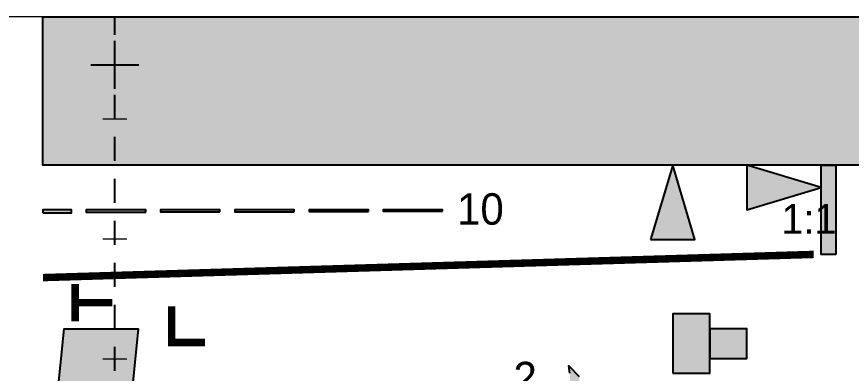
# Model space of a CAD drawing. Header units: millimetres. Extents: x 0 to 420, y 0 to 297.
# Drawn here: x 164.9 to 304, y 237.6 to 297 of the extents above; entities that cross this region are included whole.
import ezdxf

# ---------------------------------------------------------------- set-up
doc = ezdxf.new("R2010")
doc.units = ezdxf.units.MM
for name, color, linetype in [('CENTER', 7, 'Continuous'), ('FRAME', 7, 'Continuous'), ('GLUE', 1, 'Continuous'), ('LABELS', 7, 'Continuous'), ('PERIPHERY', 7, 'Continuous'), ('SFR', 7, 'Continuous')]:
    doc.layers.add(name, color=color, linetype=linetype)

msp = doc.modelspace()

# ---------------------------------------------------------------- hatches: boundary and pattern name
at = {"layer": 'CENTER', "true_color": 0x000000}
h = msp.add_hatch(color=7, dxfattribs=at)
h.dxf.hatch_style = 1
h.paths.add_polyline_path([(169.25, 264.33), (174.01, 264.33), (174.01, 264.82), (169.25, 264.82), (169.25, 264.33)])
h = msp.add_hatch(color=7, dxfattribs=at)
h.dxf.hatch_style = 1
h.paths.add_polyline_path([(186.38, 264.42), (186.38, 264.82), (176.48, 264.82), (176.48, 264.42), (186.38, 264.42)])
h = msp.add_hatch(color=7, dxfattribs=at)
h.dxf.hatch_style = 1
h.paths.add_polyline_path([(198.76, 264.47), (198.76, 264.82), (188.86, 264.82), (188.86, 264.47), (198.76, 264.47)])
h = msp.add_hatch(color=7, dxfattribs=at)
h.dxf.hatch_style = 1
h.paths.add_polyline_path([(211.13, 264.52), (211.13, 264.82), (201.23, 264.82), (201.23, 264.52), (211.13, 264.52)])
h = msp.add_hatch(color=7, dxfattribs=at)
h.dxf.hatch_style = 1
h.paths.add_polyline_path([(223.51, 264.55), (223.51, 264.82), (213.61, 264.82), (213.61, 264.55), (223.51, 264.55)])
h = msp.add_hatch(color=7, dxfattribs=at)
h.dxf.hatch_style = 1
h.paths.add_polyline_path([(235.88, 264.58), (235.88, 264.82), (225.98, 264.82), (225.98, 264.58), (235.88, 264.58)])
at = {"layer": 'FRAME', "true_color": 0x000000}
h = msp.add_hatch(color=7, dxfattribs=at)
h.dxf.hatch_style = 1
h.paths.add_polyline_path([(169.25, 297), (420, 297), (420, 272.25), (169.25, 272.25), (169.25, 297)])
h = msp.add_hatch(color=7, dxfattribs=at)
h.dxf.hatch_style = 1
h.paths.add_polyline_path([(270.53, 259.87), (277.96, 259.87), (274.25, 272.25), (270.53, 259.87)])
h = msp.add_hatch(color=7, dxfattribs=at)
h.dxf.hatch_style = 1
h.paths.add_polyline_path([(286.62, 272.25), (286.62, 264.82), (299, 268.54), (286.62, 272.25)])
h = msp.add_hatch(color=7, dxfattribs=at)
h.dxf.hatch_style = 1
h.paths.add_polyline_path([(301.47, 257.4), (299, 257.4), (299, 272.25), (301.47, 272.25), (301.47, 257.4)])
h = msp.add_hatch(color=7, dxfattribs=at)
h.dxf.hatch_style = 1
h.paths.add_polyline_path([(274.25, 237.6), (280.43, 237.6), (280.43, 247.5), (274.25, 247.5), (274.25, 237.6)])
h = msp.add_hatch(color=7, dxfattribs=at)
h.dxf.hatch_style = 1
h.paths.add_polyline_path([(280.43, 240.07), (286.62, 240.07), (286.62, 245.02), (280.43, 245.02), (280.43, 240.07)])
at = {"layer": 'PERIPHERY', "true_color": 0x000000}
h = msp.add_hatch(color=7, dxfattribs=at)
h.dxf.hatch_style = 1
h.paths.add_polyline_path([(258.67, 237.09), (258.71, 236), (258.58, 234.55), (258.42, 233.67), (258.09, 232.42), (257.81, 231.64), (257.36, 230.52), (257.03, 229.81), (256.48, 228.77), (256.11, 228.1), (255.51, 227.12), (254.47, 225.54), (253.38, 224.01), (252.26, 222.5), (251.1, 221.03), (249.92, 219.59), (248.72, 218.16), (247.52, 216.74), (246.29, 215.34), (245.06, 213.95), (243.82, 212.56), (242.57, 211.19), (241.32, 209.81), (240.06, 208.45), (238.79, 207.09), (237.52, 205.73), (237.23, 206.02), (238.48, 207.4), (239.74, 208.77), (240.99, 210.14), (242.22, 211.54), (243.45, 212.93), (244.67, 214.34), (245.88, 215.75), (247.08, 217.18), (248.26, 218.63), (249.42, 220.09), (250.56, 221.57), (251.67, 223.09), (252.75, 224.64), (253.77, 226.24), (254.73, 227.9), (255.27, 228.94), (255.61, 229.65), (256.08, 230.75), (256.36, 231.52), (256.72, 232.74), (256.92, 233.59), (257.12, 234.96), (257.18, 235.95), (257.11, 237.6), (256.92, 238.84), (258.67, 237.09)])
at = {"layer": 'SFR', "true_color": 0x000000}
h = msp.add_hatch(color=7, dxfattribs=at)
h.dxf.hatch_style = 1
h.paths.add_polyline_path([(169.25, 209.78), (172.77, 245.02), (185.15, 245.02), (177.72, 170.77), (169.25, 170.77), (169.25, 209.78)])

# ---------------------------------------------------------------- linework, layer by layer
at = {"layer": 'CENTER', "color": 250}
for points in [[(169.25, 264.33), (174.01, 264.33), (174.01, 264.82), (169.25, 264.82), (169.25, 264.33)], [(186.38, 264.42), (186.38, 264.82), (176.48, 264.82), (176.48, 264.42), (186.38, 264.42)], [(198.76, 264.47), (198.76, 264.82), (188.86, 264.82), (188.86, 264.47), (198.76, 264.47)], [(211.13, 264.52), (211.13, 264.82), (201.23, 264.82), (201.23, 264.52), (211.13, 264.52)], [(223.51, 264.55), (223.51, 264.82), (213.61, 264.82), (213.61, 264.55), (223.51, 264.55)], [(235.88, 264.58), (235.88, 264.82), (225.98, 264.82), (225.98, 264.58), (235.88, 264.58)]]:
    msp.add_lwpolyline(points, close=True, dxfattribs=at)
at = {"layer": 'CENTER', "color": 250, "true_color": 0x000000}
for points in [[(169.25, 264.82), (169.25, 264.33), (174.01, 264.33)], [(174.01, 264.33), (174.01, 264.82), (169.25, 264.82)], [(176.48, 264.42), (186.38, 264.42), (186.38, 264.82)], [(186.38, 264.82), (176.48, 264.82), (176.48, 264.42)], [(188.86, 264.47), (198.76, 264.47), (198.76, 264.82)], [(198.76, 264.82), (188.86, 264.82), (188.86, 264.47)], [(201.23, 264.52), (211.13, 264.52), (211.13, 264.82)], [(211.13, 264.82), (201.23, 264.82), (201.23, 264.52)], [(213.61, 264.55), (223.51, 264.55), (223.51, 264.82)], [(223.51, 264.82), (213.61, 264.82), (213.61, 264.55)], [(225.98, 264.58), (235.88, 264.58), (235.88, 264.82)], [(235.88, 264.82), (225.98, 264.82), (225.98, 264.58)]]:
    msp.add_solid(points, dxfattribs=at)
at = {"layer": 'FRAME', "color": 250}
for points in [[(169.25, 297), (420, 297), (420, 272.25), (169.25, 272.25), (169.25, 297)], [(270.53, 259.87), (277.96, 259.87), (274.25, 272.25), (270.53, 259.87)], [(286.62, 272.25), (286.62, 264.82), (299, 268.54), (286.62, 272.25)], [(301.47, 257.4), (299, 257.4), (299, 272.25), (301.47, 272.25), (301.47, 257.4)], [(274.25, 237.6), (280.43, 237.6), (280.43, 247.5), (274.25, 247.5), (274.25, 237.6)], [(280.43, 240.07), (286.62, 240.07), (286.62, 245.02), (280.43, 245.02), (280.43, 240.07)]]:
    msp.add_lwpolyline(points, close=True, dxfattribs=at)
at = {"layer": 'FRAME', "color": 250, "true_color": 0x000000}
for points in [[(169.25, 297), (169.25, 272.25), (420, 272.25)], [(420, 272.25), (420, 297), (169.25, 297)], [(270.53, 259.87), (277.96, 259.87), (274.25, 272.25)], [(286.62, 272.25), (286.62, 264.82), (299, 268.54)], [(301.47, 257.4), (301.47, 272.25), (299, 272.25)], [(299, 272.25), (299, 257.4), (301.47, 257.4)], [(274.25, 247.5), (274.25, 237.6), (280.43, 237.6)], [(280.43, 237.6), (280.43, 247.5), (274.25, 247.5)], [(280.43, 245.02), (280.43, 240.07), (286.62, 240.07)], [(286.62, 240.07), (286.62, 245.02), (280.43, 245.02)]]:
    msp.add_solid(points, dxfattribs=at)
at = {"layer": 'GLUE', "color": 1, "lineweight": 25}
for p, q in [((181.25, 294), (181.25, 297)), ((181.25, 285), (181.25, 293)), ((181.25, 287), (181.25, 291)), ((177.25, 289), (185.25, 289)), ((181.25, 280), (181.25, 284)), ((181.25, 273), (181.25, 277)), ((181.25, 266), (181.25, 270)), ((181.25, 259), (181.25, 263)), ((181.25, 252), (181.25, 256)), ((181.25, 245), (181.25, 249)), ((181.25, 238), (181.25, 242))]:
    msp.add_line(p, q, dxfattribs=at)
at = {"layer": 'GLUE', "color": 1, "lineweight": 18}
for p, q in [((179.25, 280), (183.25, 280)), ((179.25, 260), (183.25, 260)), ((179.25, 240), (183.25, 240))]:
    msp.add_line(p, q, dxfattribs=at)
msp.add_lwpolyline([(0, 0), (420, 0), (420, 297), (0, 297), (0, 0)], dxfattribs=at)
at = {"layer": 'PERIPHERY', "color": 250, "lineweight": 35, "const_width": 1.24}
msp.add_lwpolyline([(169.25, 253.54), (297.76, 257.4)], dxfattribs=at)
at = {"layer": 'PERIPHERY', "color": 250}
msp.add_lwpolyline([(257.11, 237.6), (256.92, 238.84), (258.67, 237.09)], dxfattribs=at)
at = {"layer": 'PERIPHERY', "color": 250, "true_color": 0x000000}
msp.add_solid([(258.67, 237.09), (256.92, 238.84), (257.11, 237.6)], dxfattribs=at)
at = {"layer": 'SFR', "color": 250, "lineweight": 35, "const_width": 1.24}
for points in [[(174.63, 252.45), (174.63, 246.26)], [(180.82, 249.36), (174.63, 249.36)], [(196.28, 242.72), (190.72, 242.72), (190.72, 248.74)]]:
    msp.add_lwpolyline(points, dxfattribs=at)
at = {"layer": 'SFR', "color": 250}
msp.add_lwpolyline([(169.25, 209.78), (172.77, 245.02), (185.15, 245.02), (177.72, 170.77), (169.25, 170.77), (169.25, 209.78)], close=True, dxfattribs=at)
at = {"layer": 'SFR', "color": 250, "true_color": 0x000000}
for points in [[(169.25, 209.78), (177.72, 170.77), (185.15, 245.02)], [(185.15, 245.02), (172.77, 245.02), (169.25, 209.78)]]:
    msp.add_solid(points, dxfattribs=at)

# ---------------------------------------------------------------- texts
at = {"layer": 'LABELS', "color": 250}
for s, height, p in [('10', 5.239, (238.29, 262.35)), ('1:1', 4.95, (292.36, 260.84)), ('2', 5.24, (247.7, 234.27))]:
    msp.add_text(s, height=height, dxfattribs=at).set_placement(p)

doc.saveas('drawing.dxf')
